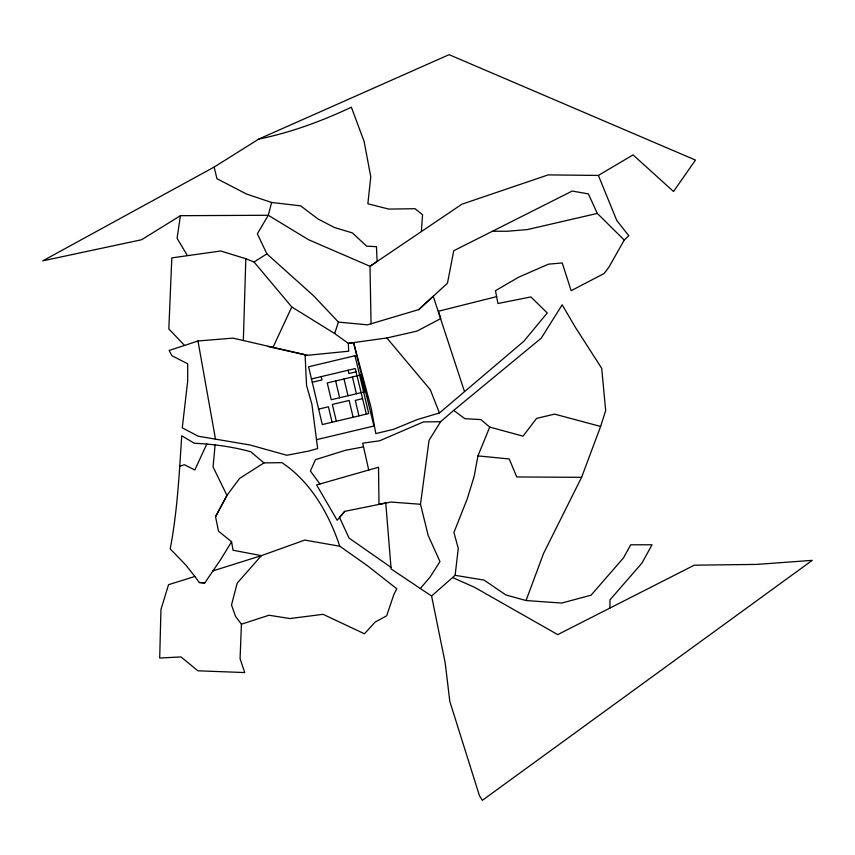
<?xml version="1.0" encoding="UTF-8"?>
<svg xmlns="http://www.w3.org/2000/svg" width="855" height="855" viewBox="0 0 855 855"><rect width="100%" height="100%" fill="white"/><g stroke="black" fill="none" stroke-linecap="round" stroke-linejoin="round"><path stroke-width="1.28" d="M609.904 608.087L610 599.836L641.923 563.114L652.044 544.774L630.723 544.806L623.541 557.823L591.062 595.198L561.714 603.053L526.06 600.541L505.839 594.952L484.09 580.107L455.127 575.33L431.593 595.999L445.22 663.085L449.816 701.41L479.42 795.62L482.359 800.333L812.25 560.346L756.942 564.396L694.228 565.198L557.727 634.624L474.792 587.438L452.616 577.542M243.333 340.6L245.823 258.734L220.74 250.996L171.812 257.879L168.83 328.951L184.584 345.441L197.975 340.974L233.02 338.131L305.096 354.75L306.539 385.37L311.925 404.33L317.654 448.554L308.805 451.066L286.81 455.266L250.066 444.995L198.168 436.21L182.275 427.821L187.694 381.052L187.705 363.792L171.908 355.712L169.151 350.432L184.584 345.441M241.42 624.203L240.084 658.713L244.722 672.564L197.879 670.79L180.993 656.929L159.693 658.029L160.954 609.53L168.542 584.692L194.865 576.452L199.311 582.501L204.762 582.96L220.75 559.437L231.577 541.749L218.549 531.201L215.535 516.73L226.96 495.387L239.624 478.394L263.949 462.897L281.936 462.651C310.857 481.91 328.929 513.887 339.788 546.217L367.543 565.796L396.848 588.828L394.005 594.075L386.684 615.771L375.11 622.098L364.465 633.79L323.04 614.317L289.963 618.55L268.983 615.237L241.42 624.203L235.499 616.348L231.513 604.923L237.209 583.11L261.384 555.643L304.765 540.082L339.788 546.217M263.949 462.897L250.718 451.729C232.336 446.716 213.376 444.098 194.363 443.275L181.73 435.794C179.229 473.617 177.38 511.568 170.209 548.878L185.663 564.877L194.865 576.452M421.387 231.267L422.552 214.701L415.038 208.716L388.801 209.09L367.864 203.8L370.771 176.814L364.134 141.524L351.384 107.228C321.801 121.079 290.871 132.611 258.819 139.044L214.145 167.067L42.75 260.85L141.577 239.742L180.416 215.684L268.288 215.268L308.537 239.71L370.001 266.29L461.892 204.206L548.13 174.901L598.382 175.425L633.063 154.905L673.526 191.509L695.478 160.077L449.099 54.667L258.819 139.044M215.097 445.038L213.066 466.958L226.96 495.387L215.535 516.73M455.127 575.33L458.28 548.408L453.92 532.483L467.204 498.989L474.172 476.288L477.934 455.897L489.723 427.094L480.831 419.559L464.885 418.704L453.716 410.4L440.614 421.697L429.05 440.314L420.489 504.268L428.173 535.412L439.972 561.564L430.172 576.975L420.318 588.529L391.109 568.938L385.765 503.039L344.715 511.354L337.169 520.278L316.617 484.935L378.541 467.225L378.968 504.332L390.906 502.045L420.489 504.268M180.416 215.684L177.092 238.289L187.181 255.25M371.049 323.863L370.001 266.29L377.119 261.427L376.457 246.657L366.688 246.187L352.378 232.913L334.273 227.462L317.857 218.88L300.65 205.831L271.623 202.475L268.288 215.268L257.355 233.789L266.878 253.86L313.411 295.606L338.43 322.089L367.49 324.825L418.704 309.617L447.464 283.219L453.738 250.75L572.23 191.06L588.347 193.882L597.324 213.429L624.236 240.052L608.899 267.198L604.132 273.504L571.151 290.689L562.237 262.945L548.472 264.163L518.729 277.159L495.473 290.689L497.931 303.504L530.912 296.931L547.243 312.973L523.859 341.231L439.449 412.965L417.454 419.516L393.482 429.349L375.805 433.571L371.188 408.059L353.585 342.609L348.306 343.325L334.679 333.536L291.79 306.988L254.063 262.025L245.823 258.734M526.06 600.541L543.566 553.452L581.592 477.336L600.627 426.453L605.661 410.614L601.728 368.355L575.49 327.518L562.173 304.818L541.226 338.195L453.716 410.4M334.679 333.536L338.43 322.089M206.825 443.959L194.833 469.994L184.456 464.735L179.646 466.232M267.701 346.403L272.905 347.558L291.79 306.988M344.715 511.354L339.553 517.467L349.064 538.094L390.981 567.314M624.236 240.052L628.799 235.724L616.776 220.483L598.382 175.425M418.704 309.617L433.229 296.279L464.372 391.227M254.063 262.025L266.878 253.86M212.51 571.022L261.384 555.643L233.052 550.246L231.577 541.749M496.67 296.632L438.444 311.241L440.817 318.562L417.048 331.088L386.866 337.971L348.306 343.325L348.701 351.202L305.139 355.541M311.477 378.947L355.231 368.548L366.357 414.109M312.257 382.238L322.036 379.909L321.256 376.617M356.033 371.84L348.904 373.528L348.124 370.236M318.637 409.107L328.416 406.777L332.093 422.242M362.584 398.665L355.285 400.397L358.961 415.861M316.5 439.673L373.956 426.025L353.585 342.609M597.324 213.429L527.3 229.578L507.549 231.235L492.811 231.278M363.535 446.876L345.505 450.264L315.474 459.669L310.386 471.03L319.92 483.994M440.614 421.697L423.449 421.91L379.62 440.795L362.702 443.179L368.729 470.036M581.592 477.336L516.741 476.951L509.238 458.953L477.934 455.897M199.311 582.501L204.762 582.96M272.905 347.558L307.447 355.306M600.627 426.453L554.564 414.119L536.545 418.405L523.057 436.157L489.723 427.094M271.623 202.475L246.507 194.042L216.956 178.706L214.145 167.067M420.318 588.529L431.593 595.999M386.866 337.971L430.311 389.752L439.449 412.965M352.431 376.97L356.417 393.76M344.031 378.968L348.017 395.758M353.126 417.251L349.139 400.45L332.349 404.447L336.336 421.237M335.641 380.956L339.627 397.757M197.975 340.974L215.492 439.139M355.017 355.744L308.58 366.774L322.303 424.561L368.74 413.542L355.017 355.744M360.821 374.982L327.241 382.955L331.227 399.745L364.818 391.772L360.821 374.982"/></g></svg>
